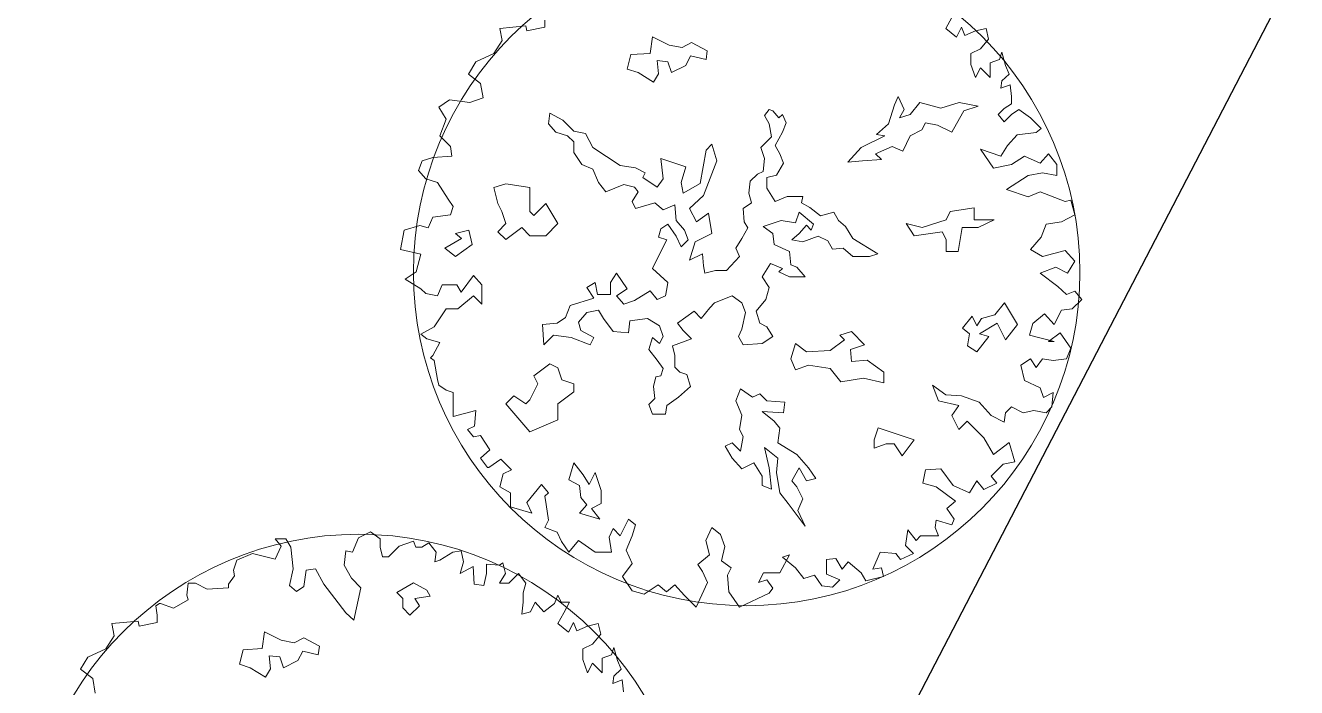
# Model space of a CAD drawing. Header units: millimetres. Extents: x 587797 to 2274247, y 1711 to 439204.
# Drawn here: x 2023387 to 2030895, y 266901 to 270811 of the extents above; entities that cross this region are included whole.
import ezdxf

# ---------------------------------------------------------------- set-up
doc = ezdxf.new("R2010")
doc.units = ezdxf.units.MM
doc.layers.add('finiture', color=7, linetype='Continuous', lineweight=20)

msp = doc.modelspace()

# ---------------------------------------------------------------- linework, layer by layer
msp.add_line((2027956.562, 265496.242), (2036825.332, 282565.22))
at = {"layer": 'finiture'}
for p, q in [((2026455.364, 270799.871), (2026455.364, 270842.755)), ((2028857.928, 270857.05), (2028823.226, 270793.745)), ((2026187.959, 270793.745), (2026343.095, 270808.039)), ((2026202.248, 270722.271), (2026187.959, 270793.745)), ((2026343.095, 270808.039), (2026349.219, 270779.45)), ((2026349.219, 270779.45), (2026455.364, 270799.871)), ((2028823.226, 270793.745), (2028886.505, 270742.692)), ((2028886.505, 270742.692), (2028915.083, 270799.871)), ((2028915.083, 270799.871), (2028935.496, 270750.861)), ((2028935.496, 270750.861), (2028998.775, 270779.45)), ((2028998.775, 270779.45), (2029062.054, 270793.745)), ((2029062.054, 270793.745), (2029076.343, 270730.44)), ((2026153.258, 270644.672), (2026202.248, 270722.271)), ((2027090.477, 270744.459), (2027076.084, 270646.065)), ((2027188.831, 270695.262), (2027090.477, 270744.459)), ((2027265.595, 270680.863), (2027188.831, 270695.262)), ((2027321.968, 270709.661), (2027265.595, 270680.863)), ((2027414.325, 270660.464), (2027321.968, 270709.661)), ((2029076.343, 270730.44), (2029027.352, 270673.261)), ((2026047.112, 270595.661), (2026153.258, 270644.672)), ((2026963.337, 270638.865), (2026941.747, 270553.671)), ((2027076.084, 270646.065), (2026963.337, 270638.865)), ((2027287.185, 270575.269), (2027315.971, 270631.666)), ((2027315.971, 270631.666), (2027407.128, 270610.067)), ((2027407.128, 270610.067), (2027414.325, 270660.464)), ((2029027.352, 270673.261), (2028970.197, 270644.672)), ((2028970.197, 270644.672), (2028970.197, 270581.367)), ((2029139.622, 270609.956), (2029153.91, 270652.84)), ((2029153.91, 270652.84), (2029176.364, 270575.24)), ((2026004.246, 270524.188), (2026047.112, 270595.661)), ((2026941.747, 270553.671), (2027005.317, 270533.272)), ((2027125.261, 270526.072), (2027118.064, 270604.068)), ((2027118.064, 270604.068), (2027181.634, 270596.868)), ((2027181.634, 270596.868), (2027203.224, 270533.272)), ((2027203.224, 270533.272), (2027287.185, 270575.269)), ((2028970.197, 270581.367), (2028998.775, 270503.767)), ((2028998.775, 270503.767), (2029027.352, 270560.946)), ((2029027.352, 270560.946), (2029084.508, 270503.767)), ((2029084.508, 270589.535), (2029139.622, 270609.956)), ((2029084.508, 270503.767), (2029084.508, 270589.535)), ((2029176.364, 270575.24), (2029196.777, 270524.188)), ((2026075.69, 270469.051), (2026004.246, 270524.188)), ((2026089.978, 270383.283), (2026075.69, 270469.051)), ((2027005.317, 270533.272), (2027096.474, 270476.875)), ((2027096.474, 270476.875), (2027125.261, 270526.072)), ((2029153.91, 270483.346), (2029147.787, 270440.462)), ((2029196.777, 270524.188), (2029153.91, 270483.346)), ((2028541.795, 270391.68), (2028520.205, 270342.483)), ((2028576.578, 270314.885), (2028541.795, 270391.68)), ((2029147.787, 270440.462), (2029202.901, 270460.883)), ((2029202.901, 270460.883), (2029211.066, 270391.452)), ((2029211.066, 270391.452), (2029211.066, 270348.568)), ((2025828.697, 270328.147), (2025891.976, 270371.031)), ((2025871.564, 270256.673), (2025828.697, 270328.147)), ((2025891.976, 270371.031), (2026012.411, 270356.736)), ((2026012.411, 270356.736), (2026089.978, 270383.283)), ((2028520.205, 270342.483), (2028485.421, 270229.69)), ((2028668.935, 270356.882), (2028612.561, 270286.087)), ((2028794.876, 270322.085), (2028668.935, 270356.882)), ((2028901.625, 270356.882), (2028794.876, 270322.085)), ((2029014.372, 270335.284), (2028901.625, 270356.882)), ((2028929.212, 270307.685), (2029014.372, 270335.284)), ((2029168.199, 270319.978), (2029133.498, 270285.263)), ((2029211.066, 270348.568), (2029168.199, 270319.978)), ((2025834.821, 270158.653), (2025871.564, 270256.673)), ((2026476.366, 270229.69), (2026483.563, 270293.286)), ((2026483.563, 270293.286), (2026561.526, 270251.289)), ((2026561.526, 270251.289), (2026625.096, 270187.693)), ((2027752.566, 270278.887), (2027780.153, 270314.885)), ((2027780.153, 270229.69), (2027752.566, 270278.887)), ((2027780.153, 270314.885), (2027801.743, 270307.685)), ((2027801.743, 270307.685), (2027836.526, 270265.688)), ((2027836.526, 270265.688), (2027858.116, 270286.087)), ((2027858.116, 270286.087), (2027879.706, 270236.89)), ((2028548.991, 270265.688), (2028576.578, 270314.885)), ((2028612.561, 270286.087), (2028548.991, 270265.688)), ((2028887.232, 270229.69), (2028929.212, 270307.685)), ((2029133.498, 270285.263), (2029168.199, 270242.379)), ((2029168.199, 270242.379), (2029211.066, 270285.263)), ((2029211.066, 270285.263), (2029253.932, 270313.852)), ((2029253.932, 270313.852), (2029323.335, 270264.842)), ((2029323.335, 270264.842), (2029386.614, 270201.537)), ((2026519.546, 270180.493), (2026476.366, 270229.69)), ((2026589.113, 270158.894), (2026519.546, 270180.493)), ((2026625.096, 270187.693), (2026695.863, 270173.294)), ((2026695.863, 270173.294), (2026737.843, 270089.299)), ((2027794.546, 270152.895), (2027780.153, 270229.69)), ((2027858.116, 270180.493), (2027816.136, 270102.498)), ((2027879.706, 270236.89), (2027858.116, 270180.493)), ((2028485.421, 270229.69), (2028414.654, 270166.094)), ((2028414.654, 270166.094), (2028463.831, 270158.894)), ((2028612.561, 270158.894), (2028682.129, 270194.892)), ((2028682.129, 270194.892), (2028703.718, 270236.89)), ((2028703.718, 270236.89), (2028774.485, 270222.491)), ((2028774.485, 270222.491), (2028858.446, 270180.493)), ((2028858.446, 270180.493), (2028887.232, 270229.69)), ((2029358.037, 270179.074), (2029245.767, 270164.779)), ((2029386.614, 270201.537), (2029358.037, 270179.074)), ((2025898.1, 270095.348), (2025834.821, 270158.653)), ((2025906.265, 270038.169), (2025898.1, 270095.348)), ((2026625.096, 270124.097), (2026589.113, 270158.894)), ((2026625.096, 270060.5), (2026625.096, 270124.097)), ((2027407.128, 270074.9), (2027441.912, 270109.697)), ((2027441.912, 270109.697), (2027470.698, 270011.303)), ((2027730.976, 270089.299), (2027794.546, 270152.895)), ((2027816.136, 270102.498), (2027843.723, 270053.301)), ((2028463.831, 270158.894), (2028323.497, 270089.299)), ((2028407.458, 270053.301), (2028507.011, 270096.498)), ((2028507.011, 270096.498), (2028569.382, 270067.7)), ((2028569.382, 270067.7), (2028612.561, 270158.894)), ((2029188.612, 270101.474), (2029147.787, 270038.169)), ((2029245.767, 270164.779), (2029188.612, 270101.474)), ((2025730.717, 270011.622), (2025793.996, 270032.043)), ((2025793.996, 270032.043), (2025906.265, 270038.169)), ((2026674.273, 269989.705), (2026625.096, 270060.5)), ((2026737.843, 270089.299), (2026899.767, 269983.705)), ((2027152.848, 269905.71), (2027139.654, 270025.702)), ((2027139.654, 270025.702), (2027287.185, 269976.505)), ((2027372.345, 269876.911), (2027407.128, 270074.9)), ((2027752.566, 270025.702), (2027730.976, 270089.299)), ((2027745.369, 269947.707), (2027752.566, 270025.702)), ((2027843.723, 270053.301), (2027865.313, 269996.904)), ((2028323.497, 270089.299), (2028245.534, 270004.104)), ((2028330.694, 270011.303), (2028443.441, 270018.503)), ((2028443.441, 270018.503), (2028407.458, 270053.301)), ((2029147.787, 270038.169), (2029027.352, 270081.053)), ((2029027.352, 270081.053), (2029104.92, 269968.738)), ((2029211.066, 269989.159), (2029288.634, 270038.169)), ((2029288.634, 270038.169), (2029380.49, 269997.327)), ((2029380.49, 269997.327), (2029429.481, 270052.464)), ((2029429.481, 270052.464), (2029478.471, 269989.159)), ((2025708.263, 269954.443), (2025730.717, 270011.622)), ((2025751.129, 269905.433), (2025708.263, 269954.443)), ((2026737.843, 269962.106), (2026674.273, 269989.705)), ((2026772.627, 269884.111), (2026737.843, 269962.106)), ((2026899.767, 269983.705), (2026990.924, 269969.306)), ((2026990.924, 269969.306), (2027047.297, 269940.508)), ((2027047.297, 269940.508), (2027034.104, 269912.909)), ((2027287.185, 269976.505), (2027259.598, 269884.111)), ((2027470.698, 270011.303), (2027392.735, 269807.316)), ((2027710.586, 269933.308), (2027745.369, 269947.707)), ((2027865.313, 269996.904), (2027823.333, 269927.308)), ((2028245.534, 270004.104), (2028330.694, 270011.303)), ((2029104.92, 269968.738), (2029211.066, 269989.159)), ((2029394.779, 269940.148), (2029309.046, 269925.854)), ((2029478.471, 269925.854), (2029394.779, 269940.148)), ((2029478.471, 269989.159), (2029478.471, 269925.854)), ((2025820.532, 269882.969), (2025751.129, 269905.433)), ((2025883.811, 269784.949), (2025820.532, 269882.969)), ((2026223.389, 269876.319), (2026152.567, 269853.602)), ((2026366.37, 269853.602), (2026223.389, 269876.319)), ((2026814.607, 269827.714), (2026772.627, 269884.111)), ((2026921.357, 269870.912), (2026814.607, 269827.714)), ((2026983.727, 269856.513), (2026921.357, 269870.912)), ((2027034.104, 269912.909), (2027118.064, 269856.513)), ((2027118.064, 269856.513), (2027152.848, 269905.71)), ((2027259.598, 269884.111), (2027272.791, 269820.515)), ((2027272.791, 269820.515), (2027372.345, 269876.911)), ((2027660.209, 269820.515), (2027667.406, 269891.311)), ((2027667.406, 269891.311), (2027710.586, 269933.308)), ((2027823.333, 269927.308), (2027766.959, 269912.909)), ((2027766.959, 269912.909), (2027766.959, 269849.313)), ((2029309.046, 269925.854), (2029182.488, 269842.128)), ((2026152.567, 269853.602), (2026176.62, 269758.724)), ((2026366.37, 269711.953), (2026366.37, 269853.602)), ((2026970.534, 269771.318), (2027005.317, 269827.714)), ((2027005.317, 269827.714), (2026983.727, 269856.513)), ((2027392.735, 269807.316), (2027308.775, 269729.32)), ((2027674.602, 269764.118), (2027660.209, 269820.515)), ((2027766.959, 269849.313), (2027816.136, 269771.318)), ((2027816.136, 269771.318), (2027886.903, 269800.116)), ((2027886.903, 269800.116), (2027978.06, 269800.116)), ((2027978.06, 269800.116), (2027970.863, 269764.118)), ((2029182.488, 269842.128), (2029309.046, 269799.243)), ((2029309.046, 269799.243), (2029380.49, 269827.833)), ((2029380.49, 269827.833), (2029527.461, 269770.654)), ((2025912.389, 269742.065), (2025883.811, 269784.949)), ((2025898.1, 269693.054), (2025912.389, 269742.065)), ((2026176.62, 269758.724), (2026200.673, 269711.953)), ((2026459.909, 269758.724), (2026389.087, 269687.899)), ((2026530.731, 269641.129), (2026459.909, 269758.724)), ((2026990.924, 269729.32), (2026970.534, 269771.318)), ((2027103.671, 269764.118), (2026990.924, 269729.32)), ((2027152.848, 269722.121), (2027103.671, 269764.118)), ((2027223.615, 269750.919), (2027152.848, 269722.121)), ((2027230.811, 269658.525), (2027223.615, 269750.919)), ((2027308.775, 269729.32), (2027350.755, 269651.325)), ((2027625.426, 269729.32), (2027674.602, 269764.118)), ((2027632.622, 269651.325), (2027625.426, 269729.32)), ((2027970.863, 269764.118), (2028020.04, 269736.52)), ((2028020.04, 269736.52), (2028083.61, 269687.323)), ((2028990.804, 269734.67), (2028849.159, 269711.953)), ((2028990.804, 269663.846), (2028990.804, 269734.67)), ((2029527.461, 269770.654), (2029562.163, 269778.823)), ((2029562.163, 269778.823), (2029584.616, 269693.054)), ((2025765.418, 269615.455), (2025793.996, 269678.76)), ((2025793.996, 269678.76), (2025898.1, 269693.054)), ((2026223.389, 269641.129), (2026176.62, 269593.021)), ((2026200.673, 269711.953), (2026223.389, 269641.129)), ((2026389.087, 269687.899), (2026366.37, 269711.953)), ((2026459.909, 269568.968), (2026530.731, 269641.129)), ((2027279.988, 269602.128), (2027230.811, 269658.525)), ((2027350.755, 269651.325), (2027421.521, 269701.722)), ((2027421.521, 269701.722), (2027441.912, 269581.729)), ((2027654.212, 269616.527), (2027632.622, 269651.325)), ((2027850.92, 269658.525), (2027745.369, 269623.727)), ((2027936.079, 269645.325), (2027850.92, 269658.525)), ((2027956.47, 269707.722), (2027936.079, 269645.325)), ((2028041.63, 269638.126), (2027956.47, 269707.722)), ((2028083.61, 269687.323), (2028161.573, 269707.722)), ((2028161.573, 269707.722), (2028189.16, 269658.525)), ((2028189.16, 269658.525), (2028231.141, 269623.727)), ((2028683.462, 269617.075), (2028588.587, 269641.129)), ((2028588.587, 269641.129), (2028636.692, 269568.968)), ((2028825.106, 269663.846), (2028683.462, 269617.075)), ((2028849.159, 269711.953), (2028825.106, 269663.846)), ((2029109.732, 269663.846), (2028990.804, 269663.846)), ((2029014.857, 269617.075), (2029109.732, 269663.846)), ((2029507.049, 269652.212), (2029415.192, 269637.918)), ((2029584.616, 269693.054), (2029507.049, 269652.212)), ((2025602.117, 269488.845), (2025624.571, 269601.16)), ((2025624.571, 269601.16), (2025716.428, 269629.749)), ((2025716.428, 269629.749), (2025765.418, 269615.455)), ((2025927.024, 269581.729), (2026004.988, 269602.128)), ((2025961.808, 269552.931), (2025927.024, 269581.729)), ((2026004.988, 269602.128), (2026025.378, 269518.133)), ((2026176.62, 269593.021), (2026223.389, 269546.25)), ((2026223.389, 269546.25), (2026318.264, 269617.075)), ((2026318.264, 269617.075), (2026366.37, 269568.968)), ((2026366.37, 269568.968), (2026459.909, 269568.968)), ((2027125.261, 269560.131), (2027139.654, 269609.328)), ((2027139.654, 269609.328), (2027181.634, 269638.126)), ((2027181.634, 269638.126), (2027230.811, 269567.33)), ((2027230.811, 269567.33), (2027259.598, 269503.734)), ((2027301.578, 269545.731), (2027279.988, 269602.128)), ((2027441.912, 269581.729), (2027343.558, 269532.532)), ((2027618.229, 269552.931), (2027654.212, 269616.527)), ((2027745.369, 269623.727), (2027801.743, 269581.729)), ((2027801.743, 269581.729), (2027808.939, 269518.133)), ((2027914.49, 269545.731), (2027956.47, 269581.729)), ((2027956.47, 269581.729), (2027999.65, 269630.926)), ((2028069.217, 269567.33), (2027978.06, 269532.532)), ((2027999.65, 269630.926), (2028027.237, 269602.128)), ((2028027.237, 269602.128), (2028041.63, 269638.126)), ((2028125.59, 269538.532), (2028069.217, 269567.33)), ((2028231.141, 269623.727), (2028274.32, 269552.931)), ((2028636.692, 269568.968), (2028801.053, 269593.021)), ((2028801.053, 269593.021), (2028825.106, 269546.25)), ((2028895.929, 269475.426), (2028919.981, 269617.075)), ((2028919.981, 269617.075), (2029014.857, 269617.075)), ((2029415.192, 269637.918), (2029386.614, 269560.318)), ((2025863.454, 269496.534), (2025961.808, 269552.931)), ((2025927.024, 269447.337), (2025863.454, 269496.534)), ((2026025.378, 269518.133), (2025927.024, 269447.337)), ((2027118.064, 269432.938), (2027174.438, 269545.731)), ((2027174.438, 269545.731), (2027125.261, 269560.131)), ((2027259.598, 269503.734), (2027301.578, 269545.731)), ((2027343.558, 269532.532), (2027308.775, 269425.739)), ((2027583.445, 269496.534), (2027618.229, 269552.931)), ((2027603.836, 269447.337), (2027583.445, 269496.534)), ((2027808.939, 269518.133), (2027900.096, 269476.136)), ((2027978.06, 269532.532), (2027914.49, 269545.731)), ((2028154.377, 269489.335), (2028125.59, 269538.532)), ((2028217.947, 269496.534), (2028154.377, 269489.335)), ((2028274.32, 269447.337), (2028217.947, 269496.534)), ((2028274.32, 269552.931), (2028421.851, 269461.737)), ((2028825.106, 269546.25), (2028825.106, 269475.426)), ((2029386.614, 269560.318), (2029323.335, 269488.845)), ((2025722.552, 269460.255), (2025602.117, 269488.845)), ((2025693.974, 269356.108), (2025722.552, 269460.255)), ((2027090.477, 269376.542), (2027118.064, 269432.938)), ((2027308.775, 269425.739), (2027385.538, 269461.737)), ((2027385.538, 269461.737), (2027392.735, 269390.941)), ((2027527.072, 269363.343), (2027603.836, 269447.337)), ((2027900.096, 269476.136), (2027907.293, 269398.14)), ((2028372.674, 269447.337), (2028274.32, 269447.337)), ((2028421.851, 269461.737), (2028372.674, 269447.337)), ((2028825.106, 269475.426), (2028895.929, 269475.426)), ((2029323.335, 269488.845), (2029394.779, 269445.961)), ((2029394.779, 269445.961), (2029527.461, 269482.718)), ((2029527.461, 269482.718), (2029584.616, 269419.413)), ((2029584.616, 269419.413), (2029541.75, 269347.94)), ((2025630.695, 269313.224), (2025693.974, 269356.108)), ((2026843.393, 269292.547), (2026878.177, 269348.943)), ((2026878.177, 269348.943), (2026941.747, 269256.549)), ((2027181.634, 269292.547), (2027090.477, 269376.542)), ((2027392.735, 269390.941), (2027399.932, 269348.943)), ((2027399.932, 269348.943), (2027463.502, 269363.343)), ((2027463.502, 269363.343), (2027527.072, 269363.343)), ((2027787.349, 269405.34), (2027738.173, 269327.345)), ((2027858.116, 269376.542), (2027787.349, 269405.34)), ((2027836.526, 269356.143), (2027858.116, 269376.542)), ((2027900.096, 269327.345), (2027836.526, 269356.143)), ((2027907.293, 269398.14), (2027943.276, 269383.741)), ((2027943.276, 269383.741), (2027992.453, 269327.345)), ((2029472.347, 269382.656), (2029380.49, 269347.94)), ((2029380.49, 269347.94), (2029484.595, 269270.34)), ((2029541.75, 269347.94), (2029472.347, 269382.656)), ((2025722.552, 269256.046), (2025630.695, 269313.224)), ((2025849.11, 269278.509), (2025820.532, 269215.204)), ((2025934.843, 269278.509), (2025849.11, 269278.509)), ((2025961.379, 269235.625), (2025934.843, 269278.509)), ((2026032.823, 269333.645), (2025961.379, 269235.625)), ((2026081.813, 269278.509), (2026032.823, 269333.645)), ((2026081.813, 269164.151), (2026081.813, 269278.509)), ((2026701.86, 269263.749), (2026752.236, 269292.547)), ((2026752.236, 269292.547), (2026765.43, 269221.751)), ((2026843.393, 269221.751), (2026843.393, 269292.547)), ((2027174.438, 269256.549), (2027181.634, 269292.547)), ((2027738.173, 269327.345), (2027780.153, 269263.749)), ((2027992.453, 269327.345), (2027900.096, 269327.345)), ((2029484.595, 269270.34), (2029535.626, 269221.33)), ((2025751.129, 269227.456), (2025722.552, 269256.046)), ((2025820.532, 269215.204), (2025751.129, 269227.456)), ((2025940.966, 269137.604), (2026032.823, 269215.204)), ((2026032.823, 269215.204), (2026081.813, 269164.151)), ((2026603.506, 269158.155), (2026745.04, 269200.152)), ((2026745.04, 269200.152), (2026701.86, 269263.749)), ((2026765.43, 269221.751), (2026843.393, 269221.751)), ((2026941.747, 269256.549), (2026878.177, 269214.551)), ((2026878.177, 269214.551), (2026921.357, 269165.354)), ((2026983.727, 269186.953), (2027076.084, 269243.35)), ((2027076.084, 269243.35), (2027118.064, 269192.953)), ((2027118.064, 269192.953), (2027167.241, 269214.551)), ((2027167.241, 269214.551), (2027174.438, 269256.549)), ((2027561.855, 269214.551), (2027456.305, 269172.554)), ((2027618.229, 269172.554), (2027561.855, 269214.551)), ((2027759.762, 269192.953), (2027703.389, 269123.357)), ((2027780.153, 269263.749), (2027759.762, 269192.953)), ((2029535.626, 269221.33), (2029584.616, 269241.751)), ((2029627.483, 269192.741), (2029570.328, 269137.604)), ((2029584.616, 269241.751), (2029627.483, 269192.741)), ((2025800.119, 269031.415), (2025871.564, 269137.604)), ((2025871.564, 269137.604), (2025940.966, 269137.604)), ((2026575.919, 269087.359), (2026603.506, 269158.155)), ((2026701.86, 269116.157), (2026652.683, 269059.761)), ((2026772.627, 269130.557), (2026701.86, 269116.157)), ((2026801.413, 269080.16), (2026772.627, 269130.557)), ((2026921.357, 269165.354), (2026983.727, 269186.953)), ((2027336.362, 269123.357), (2027238.008, 269052.561)), ((2027378.342, 269080.16), (2027336.362, 269123.357)), ((2027428.718, 269143.756), (2027378.342, 269080.16)), ((2027456.305, 269172.554), (2027428.718, 269143.756)), ((2027639.819, 269116.157), (2027618.229, 269172.554)), ((2027618.229, 269017.763), (2027639.819, 269116.157)), ((2027703.389, 269123.357), (2027723.779, 269052.561)), ((2029169.1, 269172.554), (2029112.726, 269101.758)), ((2029247.063, 269045.362), (2029169.1, 269172.554)), ((2029507.049, 269129.436), (2029464.182, 269045.71)), ((2029570.328, 269137.604), (2029507.049, 269129.436)), ((2026441.582, 269045.362), (2026526.742, 269052.561)), ((2026448.779, 268925.369), (2026441.582, 269045.362)), ((2026526.742, 269052.561), (2026575.919, 269087.359)), ((2026652.683, 269059.761), (2026667.076, 269010.564)), ((2026857.787, 269003.364), (2026801.413, 269080.16)), ((2026956.14, 269066.96), (2026948.944, 268996.165)), ((2027061.691, 269080.16), (2026956.14, 269066.96)), ((2027132.457, 269038.162), (2027061.691, 269080.16)), ((2027238.008, 269052.561), (2027272.791, 269010.564)), ((2027723.779, 269052.561), (2027766.959, 269030.963)), ((2028978.389, 269094.559), (2028922.016, 269023.763)), ((2029007.176, 269038.162), (2028978.389, 269094.559)), ((2029034.763, 269080.16), (2029007.176, 269038.162)), ((2029021.569, 268988.965), (2029127.119, 269052.561)), ((2029112.726, 269101.758), (2029034.763, 269080.16)), ((2029127.119, 269052.561), (2029176.296, 268954.167)), ((2029176.296, 268954.167), (2029247.063, 269045.362)), ((2029337.624, 269051.836), (2029317.211, 268982.405)), ((2029407.027, 269109.015), (2029337.624, 269051.836)), ((2029464.182, 269045.71), (2029407.027, 269109.015)), ((2025722.552, 268988.531), (2025800.119, 269031.415)), ((2025757.253, 268959.942), (2025722.552, 268988.531)), ((2026505.152, 268981.766), (2026448.779, 268925.369)), ((2026610.703, 268967.366), (2026505.152, 268981.766)), ((2026723.45, 268925.369), (2026610.703, 268967.366)), ((2026667.076, 269010.564), (2026745.04, 268967.366)), ((2026745.04, 268967.366), (2026723.45, 268925.369)), ((2026948.944, 268996.165), (2026857.787, 269003.364)), ((2027068.887, 268897.771), (2027090.477, 268967.366)), ((2027090.477, 268967.366), (2027132.457, 268932.569)), ((2027152.848, 268974.566), (2027132.457, 269038.162)), ((2027132.457, 268932.569), (2027152.848, 268974.566)), ((2027272.791, 269010.564), (2027321.968, 268961.367)), ((2027597.839, 268974.566), (2027618.229, 269017.763)), ((2027625.426, 268925.369), (2027597.839, 268974.566)), ((2027801.743, 268974.566), (2027738.173, 268932.569)), ((2027766.959, 269030.963), (2027801.743, 268974.566)), ((2028196.357, 268981.766), (2028267.124, 269003.364)), ((2028225.144, 268954.167), (2028196.357, 268981.766)), ((2028267.124, 269003.364), (2028343.888, 268925.369)), ((2028922.016, 269023.763), (2028963.996, 268988.965)), ((2028963.996, 268988.965), (2028950.802, 268918.169)), ((2029007.176, 268883.371), (2029077.942, 268974.566)), ((2029077.942, 268974.566), (2029021.569, 268988.965)), ((2029317.211, 268982.405), (2029464.182, 268945.647)), ((2029429.481, 268945.647), (2029498.884, 268996.699)), ((2029498.884, 268996.699), (2029562.163, 268904.805)), ((2025834.821, 268939.521), (2025757.253, 268959.942)), ((2025793.996, 268861.921), (2025834.821, 268939.521)), ((2027118.064, 268834.174), (2027068.887, 268897.771)), ((2027321.968, 268961.367), (2027209.221, 268918.169)), ((2027209.221, 268918.169), (2027223.615, 268861.773)), ((2027738.173, 268932.569), (2027625.426, 268925.369)), ((2027907.293, 268841.374), (2027936.079, 268932.569)), ((2027936.079, 268932.569), (2027999.65, 268883.371)), ((2027999.65, 268883.371), (2028139.984, 268890.571)), ((2028139.984, 268890.571), (2028225.144, 268954.167)), ((2028343.888, 268925.369), (2028259.927, 268897.771)), ((2028259.927, 268897.771), (2028267.124, 268826.975)), ((2028950.802, 268918.169), (2029007.176, 268883.371)), ((2029464.182, 268945.647), (2029429.481, 268945.647)), ((2029562.163, 268904.805), (2029535.626, 268841.5)), ((2025779.707, 268847.626), (2025793.996, 268861.921)), ((2025800.119, 268833.332), (2025779.707, 268847.626)), ((2025820.532, 268721.016), (2025800.119, 268833.332)), ((2027152.848, 268784.977), (2027118.064, 268834.174)), ((2027223.615, 268861.773), (2027223.615, 268792.177)), ((2027936.079, 268777.778), (2027907.293, 268841.374)), ((2028267.124, 268826.975), (2028358.281, 268834.174)), ((2028358.281, 268834.174), (2028456.635, 268763.379)), ((2029323.335, 268841.5), (2029266.18, 268804.742)), ((2029358.037, 268790.447), (2029323.335, 268841.5)), ((2029394.779, 268841.5), (2029358.037, 268790.447)), ((2029458.058, 268833.332), (2029394.779, 268841.5)), ((2029535.626, 268841.5), (2029458.058, 268833.332)), ((2026483.962, 268812.616), (2026389.087, 268741.791)), ((2026389.087, 268741.791), (2026413.14, 268695.02)), ((2026530.731, 268788.562), (2026483.962, 268812.616)), ((2026554.784, 268717.738), (2026530.731, 268788.562)), ((2027110.868, 268735.78), (2027139.654, 268741.78)), ((2027139.654, 268741.78), (2027152.848, 268784.977)), ((2027223.615, 268792.177), (2027252.401, 268763.379)), ((2027252.401, 268763.379), (2027294.381, 268748.98)), ((2027294.381, 268748.98), (2027315.971, 268679.384)), ((2028012.843, 268805.376), (2027936.079, 268777.778)), ((2028139.984, 268784.977), (2028012.843, 268805.376)), ((2028203.554, 268706.982), (2028139.984, 268784.977)), ((2028456.635, 268763.379), (2028456.635, 268699.783)), ((2029266.18, 268804.742), (2029288.634, 268714.89)), ((2025828.697, 268686.301), (2025820.532, 268721.016)), ((2025871.564, 268657.711), (2025828.697, 268686.301)), ((2026413.14, 268695.02), (2026366.37, 268600.142)), ((2026625.606, 268695.02), (2026554.784, 268717.738)), ((2026625.606, 268646.913), (2026625.606, 268695.02)), ((2027096.474, 268679.384), (2027110.868, 268735.78)), ((2027103.671, 268608.588), (2027096.474, 268679.384)), ((2027315.971, 268679.384), (2027245.204, 268615.788)), ((2027611.032, 268664.985), (2027583.445, 268594.189)), ((2027681.799, 268615.788), (2027611.032, 268664.985)), ((2028337.891, 268728.581), (2028203.554, 268706.982)), ((2028456.635, 268699.783), (2028337.891, 268728.581)), ((2028823.226, 268629.122), (2028745.658, 268686.301)), ((2028745.658, 268686.301), (2028780.36, 268594.406)), ((2029288.634, 268714.89), (2029380.49, 268672.006)), ((2029380.49, 268672.006), (2029400.903, 268614.827)), ((2025912.389, 268643.416), (2025871.564, 268657.711)), ((2025912.389, 268571.943), (2025912.389, 268643.416)), ((2026271.495, 268624.196), (2026223.389, 268576.089)), ((2026342.317, 268576.089), (2026271.495, 268624.196)), ((2026366.37, 268600.142), (2026342.317, 268576.089)), ((2026530.731, 268576.089), (2026625.606, 268646.913)), ((2027068.887, 268572.59), (2027103.671, 268608.588)), ((2027245.204, 268615.788), (2027174.438, 268566.591)), ((2027583.445, 268594.189), (2027618.229, 268510.194)), ((2027723.779, 268636.186), (2027681.799, 268615.788)), ((2027766.959, 268594.189), (2027723.779, 268636.186)), ((2027872.509, 268586.989), (2027766.959, 268594.189)), ((2028780.36, 268594.406), (2028900.794, 268565.817)), ((2028915.083, 268622.995), (2028823.226, 268629.122)), ((2029021.229, 268586.238), (2028915.083, 268622.995)), ((2029400.903, 268614.827), (2029458.058, 268643.416)), ((2029458.058, 268643.416), (2029449.893, 268559.69)), ((2025912.389, 268502.512), (2025912.389, 268571.943)), ((2026047.112, 268537.227), (2025912.389, 268502.512)), ((2026038.947, 268445.333), (2026047.112, 268537.227)), ((2026223.389, 268576.089), (2026366.37, 268410.386)), ((2026530.731, 268481.211), (2026530.731, 268576.089)), ((2027090.477, 268516.194), (2027068.887, 268572.59)), ((2027167.241, 268516.194), (2027090.477, 268516.194)), ((2027174.438, 268566.591), (2027167.241, 268516.194)), ((2027808.939, 268474.196), (2027738.173, 268530.593)), ((2027738.173, 268530.593), (2027865.313, 268523.393)), ((2027865.313, 268523.393), (2027872.509, 268586.989)), ((2028900.794, 268565.817), (2028857.928, 268508.638)), ((2029090.631, 268508.638), (2029021.229, 268586.238)), ((2029176.364, 268522.933), (2029168.199, 268467.796)), ((2029211.066, 268559.69), (2029176.364, 268522.933)), ((2029280.469, 268522.933), (2029211.066, 268559.69)), ((2029343.748, 268537.227), (2029280.469, 268522.933)), ((2029415.192, 268522.933), (2029343.748, 268537.227)), ((2029449.893, 268559.69), (2029415.192, 268522.933)), ((2025998.122, 268424.912), (2026038.947, 268445.333)), ((2026366.37, 268410.386), (2026530.731, 268481.211)), ((2027618.229, 268510.194), (2027603.836, 268424.999)), ((2027843.723, 268432.199), (2027808.939, 268474.196)), ((2028857.928, 268508.638), (2028900.794, 268424.912)), ((2028900.794, 268424.912), (2028949.784, 268473.922)), ((2028949.784, 268473.922), (2029047.765, 268375.902)), ((2029168.199, 268467.796), (2029090.631, 268508.638)), ((2026032.823, 268382.028), (2025998.122, 268424.912)), ((2026075.69, 268390.196), (2026032.823, 268382.028)), ((2026130.804, 268304.428), (2026075.69, 268390.196)), ((2027603.836, 268424.999), (2027625.426, 268383.002)), ((2027625.426, 268383.002), (2027611.032, 268297.807)), ((2027830.529, 268347.004), (2027843.723, 268432.199)), ((2028422.889, 268434.44), (2028400.173, 268363.615)), ((2028400.173, 268363.615), (2028400.173, 268315.508)), ((2028564.534, 268387.669), (2028422.889, 268434.44)), ((2028636.692, 268363.615), (2028564.534, 268387.669)), ((2028564.534, 268268.737), (2028636.692, 268363.615)), ((2029047.765, 268375.902), (2029104.92, 268277.881)), ((2026075.69, 268255.418), (2026130.804, 268304.428)), ((2027561.855, 268347.004), (2027519.875, 268326.605)), ((2027519.875, 268326.605), (2027561.855, 268255.809)), ((2027611.032, 268297.807), (2027561.855, 268347.004)), ((2027780.153, 268199.413), (2027752.566, 268319.406)), ((2027752.566, 268319.406), (2027830.529, 268255.809)), ((2027943.276, 268277.408), (2027830.529, 268347.004)), ((2028400.173, 268315.508), (2028470.995, 268339.562)), ((2028470.995, 268339.562), (2028517.764, 268339.562)), ((2028517.764, 268339.562), (2028564.534, 268268.737)), ((2029104.92, 268277.881), (2029196.777, 268347.312)), ((2029196.777, 268347.312), (2029231.478, 268234.997)), ((2026116.515, 268200.281), (2026075.69, 268255.418)), ((2026194.083, 268249.292), (2026124.68, 268200.281)), ((2026257.362, 268185.987), (2026194.083, 268249.292)), ((2026596.31, 268128.617), (2026625.096, 268228.211)), ((2026625.096, 268228.211), (2026681.47, 268157.415)), ((2027561.855, 268255.809), (2027618.229, 268192.213)), ((2027618.229, 268192.213), (2027688.996, 268228.211)), ((2027688.996, 268228.211), (2027738.173, 268150.216)), ((2027830.529, 268255.809), (2027823.333, 268171.814)), ((2028012.843, 268199.413), (2027943.276, 268277.408)), ((2029162.076, 268220.702), (2029090.631, 268149.229)), ((2029231.478, 268234.997), (2029162.076, 268220.702)), ((2026124.68, 268200.281), (2026116.515, 268200.281)), ((2026187.959, 268085.924), (2026208.372, 268163.524)), ((2026208.372, 268163.524), (2026257.362, 268185.987)), ((2026681.47, 268157.415), (2026716.253, 268101.019)), ((2026716.253, 268101.019), (2026752.236, 268171.814)), ((2026752.236, 268171.814), (2026787.02, 268065.021)), ((2027738.173, 268150.216), (2027738.173, 268093.819)), ((2027794.546, 268072.22), (2027780.153, 268199.413)), ((2027823.333, 268171.814), (2027843.723, 268051.822)), ((2027914.49, 268121.418), (2027956.47, 268199.413)), ((2027956.47, 268199.413), (2027999.65, 268121.418)), ((2028056.023, 268135.817), (2028012.843, 268199.413)), ((2028702.792, 268185.987), (2028688.503, 268108.387)), ((2028794.649, 268192.113), (2028702.792, 268185.987)), ((2028866.093, 268094.092), (2028794.649, 268192.113)), ((2029090.631, 268149.229), (2029125.333, 268108.387)), ((2026251.238, 268051.208), (2026187.959, 268085.924)), ((2026434.952, 268100.219), (2026349.219, 267994.03)), ((2026475.777, 268051.208), (2026434.952, 268100.219)), ((2026659.88, 268093.819), (2026596.31, 268128.617)), ((2026667.076, 268023.023), (2026659.88, 268093.819)), ((2026787.02, 268065.021), (2026787.02, 267988.226)), ((2027738.173, 268093.819), (2027794.546, 268072.22)), ((2027943.276, 268086.62), (2027914.49, 268121.418)), ((2027978.06, 268015.824), (2027943.276, 268086.62)), ((2027999.65, 268121.418), (2028056.023, 268135.817)), ((2028688.503, 268108.387), (2028766.071, 268085.924)), ((2028766.071, 268085.924), (2028880.382, 268002.198)), ((2028964.073, 268051.208), (2028866.093, 268094.092)), ((2029006.94, 268122.682), (2028964.073, 268051.208)), ((2029047.765, 268071.629), (2029006.94, 268122.682)), ((2029125.333, 268108.387), (2029047.765, 268071.629)), ((2026251.238, 267967.482), (2026251.238, 268051.208)), ((2026349.219, 267994.03), (2026377.796, 267930.725)), ((2026455.364, 268030.787), (2026475.777, 268051.208)), ((2026463.529, 267981.777), (2026455.364, 268030.787)), ((2026701.86, 267981.026), (2026667.076, 268023.023)), ((2026787.02, 267988.226), (2026730.646, 267959.427)), ((2027843.723, 268051.822), (2027892.9, 267988.226)), ((2027892.9, 267988.226), (2027992.453, 267853.834)), ((2027949.273, 267946.228), (2027978.06, 268015.824)), ((2028880.382, 268002.198), (2028829.35, 267959.314)), ((2026377.796, 267930.725), (2026251.238, 267967.482)), ((2026475.777, 267889.883), (2026463.529, 267981.777)), ((2026659.88, 267931.829), (2026701.86, 267981.026)), ((2026779.823, 267895.831), (2026659.88, 267931.829)), ((2026730.646, 267959.427), (2026779.823, 267895.831)), ((2027992.453, 267853.834), (2027949.273, 267946.228)), ((2028829.35, 267959.314), (2028872.217, 267896.009)), ((2026455.364, 267846.999), (2026475.777, 267889.883)), ((2026526.808, 267818.409), (2026455.364, 267846.999)), ((2026857.492, 267840.872), (2026835.039, 267789.82)), ((2026900.359, 267797.988), (2026857.492, 267840.872)), ((2026949.349, 267896.009), (2026900.359, 267797.988)), ((2026990.174, 267861.293), (2026949.349, 267896.009)), ((2026969.762, 267797.988), (2026990.174, 267861.293)), ((2027441.293, 267846.999), (2027406.592, 267769.399)), ((2027492.324, 267804.115), (2027441.293, 267846.999)), ((2028766.071, 267889.883), (2028759.947, 267846.999)), ((2028759.947, 267846.999), (2028780.36, 267797.988)), ((2028857.928, 267861.293), (2028766.071, 267889.883)), ((2028872.217, 267896.009), (2028857.928, 267861.293)), ((2024896.661, 267736.175), (2024861.959, 267779.06)), ((2024861.959, 267779.06), (2024925.238, 267779.06)), ((2024925.238, 267779.06), (2024953.816, 267730.049)), ((2025319.202, 267701.46), (2025353.903, 267785.186)), ((2025353.903, 267785.186), (2025425.347, 267819.901)), ((2025425.347, 267819.901), (2025482.502, 267779.06)), ((2025482.502, 267779.06), (2025482.502, 267730.049)), ((2025594.772, 267736.175), (2025678.463, 267764.765)), ((2025678.463, 267764.765), (2025692.752, 267730.049)), ((2026553.345, 267763.273), (2026526.808, 267818.409)), ((2026596.211, 267699.968), (2026553.345, 267763.273)), ((2026653.366, 267769.399), (2026596.211, 267699.968)), ((2026751.347, 267699.968), (2026653.366, 267769.399)), ((2026835.039, 267789.82), (2026849.327, 267699.968)), ((2026935.06, 267712.22), (2026969.762, 267797.988)), ((2027406.592, 267769.399), (2027427.004, 267685.673)), ((2027518.861, 267734.683), (2027492.324, 267804.115)), ((2028598.688, 267832.704), (2028584.399, 267740.81)), ((2028647.678, 267769.399), (2028598.688, 267832.704)), ((2028674.214, 267797.988), (2028647.678, 267769.399)), ((2028731.37, 267797.988), (2028674.214, 267797.988)), ((2028780.36, 267797.988), (2028731.37, 267797.988)), ((2024635.379, 267652.45), (2024727.236, 267693.291)), ((2024727.236, 267693.291), (2024861.959, 267658.576)), ((2024861.959, 267658.576), (2024896.661, 267736.175)), ((2024953.816, 267730.049), (2024968.105, 267601.397)), ((2025270.211, 267623.86), (2025278.376, 267707.586)), ((2025278.376, 267707.586), (2025319.202, 267701.46)), ((2025482.502, 267730.049), (2025496.791, 267672.87)), ((2025531.493, 267672.87), (2025594.772, 267736.175)), ((2025692.752, 267730.049), (2025727.454, 267730.049)), ((2025727.454, 267730.049), (2025770.32, 267756.596)), ((2025770.32, 267756.596), (2025813.187, 267701.46)), ((2025813.187, 267701.46), (2025805.022, 267644.281)), ((2025833.599, 267652.45), (2025911.167, 267701.46)), ((2025911.167, 267701.46), (2025960.157, 267707.586)), ((2025960.157, 267707.586), (2025974.446, 267644.281)), ((2026849.327, 267699.968), (2026751.347, 267699.968)), ((2026969.762, 267634.62), (2026935.06, 267712.22)), ((2027498.448, 267648.915), (2027518.861, 267734.683)), ((2028435.387, 267699.968), (2028392.52, 267599.905)), ((2028527.244, 267691.799), (2028435.387, 267699.968)), ((2028555.821, 267657.084), (2028527.244, 267691.799)), ((2028633.389, 267691.799), (2028555.821, 267657.084)), ((2028584.399, 267740.81), (2028633.389, 267691.799)), ((2024614.967, 267595.271), (2024635.379, 267652.45)), ((2025313.078, 267546.26), (2025270.211, 267623.86)), ((2025496.791, 267672.87), (2025531.493, 267672.87)), ((2025805.022, 267644.281), (2025833.599, 267652.45)), ((2025974.446, 267644.281), (2025954.034, 267574.85)), ((2025954.034, 267574.85), (2026031.602, 267615.692)), ((2026031.602, 267615.692), (2026037.725, 267511.545)), ((2026109.169, 267574.85), (2026109.169, 267629.986)), ((2026109.169, 267629.986), (2026186.737, 267623.86)), ((2026186.737, 267623.86), (2026207.15, 267638.155)), ((2026207.15, 267638.155), (2026221.439, 267574.85)), ((2026912.606, 267557.021), (2026969.762, 267634.62)), ((2027427.004, 267685.673), (2027357.601, 267628.494)), ((2027357.601, 267628.494), (2027386.179, 267585.61)), ((2027555.604, 267608.073), (2027498.448, 267648.915)), ((2027900.577, 267685.673), (2027843.421, 267579.484)), ((2027857.71, 267671.378), (2027900.577, 267685.673)), ((2027935.278, 267608.073), (2027857.71, 267671.378)), ((2028174.105, 267663.21), (2028118.991, 267657.084)), ((2028118.991, 267657.084), (2028118.991, 267571.315)), ((2028210.848, 267599.905), (2028174.105, 267663.21)), ((2028245.55, 267642.789), (2028210.848, 267599.905)), ((2028323.117, 267579.484), (2028245.55, 267642.789)), ((2024586.389, 267511.545), (2024621.091, 267560.555)), ((2024621.091, 267560.555), (2024614.967, 267595.271)), ((2024968.105, 267601.397), (2024945.651, 267503.376)), ((2025031.384, 267497.25), (2025045.673, 267595.271)), ((2025045.673, 267595.271), (2025100.787, 267601.397)), ((2025100.787, 267601.397), (2025149.777, 267511.545)), ((2025368.192, 267489.082), (2025313.078, 267546.26)), ((2026094.881, 267503.376), (2026109.169, 267574.85)), ((2026221.439, 267574.85), (2026186.737, 267517.671)), ((2026241.851, 267517.671), (2026299.007, 267574.85)), ((2026299.007, 267574.85), (2026341.873, 267517.671)), ((2026969.762, 267473.295), (2026912.606, 267557.021)), ((2027386.179, 267585.61), (2027414.757, 267522.305)), ((2027533.15, 267565.189), (2027555.604, 267608.073)), ((2027541.315, 267467.168), (2027533.15, 267565.189)), ((2027745.441, 267579.484), (2027716.863, 267522.305)), ((2027843.421, 267579.484), (2027745.441, 267579.484)), ((2027984.268, 267544.768), (2027935.278, 267608.073)), ((2028047.547, 267565.189), (2027984.268, 267544.768)), ((2028090.414, 267501.884), (2028047.547, 267565.189)), ((2028118.991, 267571.315), (2028196.559, 267536.6)), ((2028351.695, 267530.474), (2028323.117, 267579.484)), ((2028455.799, 267557.021), (2028351.695, 267530.474)), ((2028392.52, 267599.905), (2028443.552, 267608.073)), ((2028443.552, 267608.073), (2028455.799, 267557.021)), ((2024339.397, 267446.198), (2024347.562, 267517.671)), ((2024347.562, 267517.671), (2024390.428, 267517.671)), ((2024390.428, 267517.671), (2024459.831, 267482.955)), ((2024459.831, 267482.955), (2024586.389, 267489.082)), ((2024586.389, 267489.082), (2024586.389, 267511.545)), ((2024945.651, 267503.376), (2024988.517, 267468.661)), ((2024988.517, 267468.661), (2025031.384, 267497.25)), ((2025149.777, 267511.545), (2025278.376, 267342.051)), ((2025327.367, 267299.167), (2025368.192, 267489.082)), ((2025679.347, 267518.643), (2025580.993, 267462.246)), ((2025580.993, 267462.246), (2025615.777, 267427.448)), ((2025757.311, 267476.645), (2025679.347, 267518.643)), ((2025777.701, 267440.647), (2025757.311, 267476.645)), ((2026037.725, 267511.545), (2026094.881, 267503.376)), ((2026186.737, 267517.671), (2026241.851, 267517.671)), ((2026341.873, 267517.671), (2026327.584, 267460.492)), ((2027041.206, 267452.874), (2026969.762, 267473.295)), ((2027124.898, 267508.01), (2027041.206, 267452.874)), ((2027173.888, 267467.168), (2027124.898, 267508.01)), ((2027222.878, 267508.01), (2027173.888, 267467.168)), ((2027280.033, 267444.705), (2027222.878, 267508.01)), ((2027414.757, 267522.305), (2027349.436, 267375.274)), ((2027604.594, 267375.274), (2027541.315, 267467.168)), ((2027716.863, 267522.305), (2027765.853, 267536.6)), ((2027765.853, 267536.6), (2027800.555, 267487.589)), ((2027800.555, 267487.589), (2027780.142, 267459)), ((2028153.693, 267493.716), (2028090.414, 267501.884)), ((2028196.559, 267536.6), (2028153.693, 267493.716)), ((2024157.724, 267382.893), (2024178.137, 267397.187)), ((2024178.137, 267397.187), (2024184.261, 267397.187)), ((2024184.261, 267397.187), (2024261.829, 267370.64)), ((2024261.829, 267370.64), (2024347.562, 267419.65)), ((2024347.562, 267419.65), (2024339.397, 267446.198)), ((2025615.777, 267427.448), (2025615.777, 267371.051)), ((2025686.544, 267427.448), (2025777.701, 267440.647)), ((2025714.131, 267384.251), (2025686.544, 267427.448)), ((2026327.584, 267405.356), (2026319.419, 267333.882)), ((2026327.584, 267460.492), (2026327.584, 267405.356)), ((2026370.451, 267348.177), (2026396.987, 267405.356)), ((2026396.987, 267405.356), (2026448.019, 267348.177)), ((2026448.019, 267348.177), (2026511.298, 267397.187)), ((2026511.298, 267397.187), (2026531.71, 267446.198)), ((2026531.71, 267446.198), (2026552.123, 267405.356)), ((2026552.123, 267405.356), (2026601.113, 267405.356)), ((2026601.113, 267405.356), (2026566.412, 267342.051)), ((2027349.436, 267375.274), (2027280.033, 267444.705)), ((2027780.142, 267459), (2027604.594, 267375.274)), ((2024163.848, 267327.756), (2024157.724, 267382.893)), ((2024163.848, 267284.872), (2024163.848, 267327.756)), ((2025278.376, 267342.051), (2025327.367, 267299.167)), ((2025615.777, 267371.051), (2025657.757, 267327.854)), ((2025657.757, 267327.854), (2025714.131, 267384.251)), ((2026319.419, 267333.882), (2026370.451, 267348.177)), ((2026566.412, 267342.051), (2026531.71, 267278.746)), ((2023896.443, 267278.746), (2024051.579, 267293.04)), ((2023910.732, 267207.272), (2023896.443, 267278.746)), ((2024051.579, 267293.04), (2024057.703, 267264.451)), ((2024057.703, 267264.451), (2024163.848, 267284.872)), ((2026531.71, 267278.746), (2026594.989, 267227.693)), ((2026594.989, 267227.693), (2026623.567, 267284.872)), ((2026623.567, 267284.872), (2026643.98, 267235.862)), ((2026643.98, 267235.862), (2026707.259, 267264.451)), ((2026707.259, 267264.451), (2026770.538, 267278.746)), ((2026770.538, 267278.746), (2026784.827, 267215.441)), ((2023861.742, 267129.673), (2023910.732, 267207.272)), ((2024798.961, 267229.46), (2024784.568, 267131.066)), ((2024897.315, 267180.263), (2024798.961, 267229.46)), ((2024974.079, 267165.864), (2024897.315, 267180.263)), ((2025030.452, 267194.662), (2024974.079, 267165.864)), ((2025122.809, 267145.465), (2025030.452, 267194.662)), ((2026784.827, 267215.441), (2026735.836, 267158.262)), ((2023755.596, 267080.662), (2023861.742, 267129.673)), ((2024671.821, 267123.866), (2024650.231, 267038.672)), ((2024784.568, 267131.066), (2024671.821, 267123.866)), ((2024833.745, 267011.073), (2024826.548, 267089.068)), ((2024826.548, 267089.068), (2024890.118, 267081.869)), ((2024995.669, 267060.27), (2025024.455, 267116.667)), ((2025024.455, 267116.667), (2025115.612, 267095.068)), ((2025115.612, 267095.068), (2025122.809, 267145.465)), ((2026735.836, 267158.262), (2026678.681, 267129.673)), ((2026678.681, 267129.673), (2026678.681, 267066.368)), ((2026792.992, 267074.536), (2026848.106, 267094.957)), ((2026848.106, 267094.957), (2026862.395, 267137.841)), ((2026862.395, 267137.841), (2026884.848, 267060.241)), ((2023712.73, 267009.189), (2023755.596, 267080.662)), ((2024650.231, 267038.672), (2024713.801, 267018.273)), ((2024713.801, 267018.273), (2024804.958, 266961.876)), ((2024890.118, 267081.869), (2024911.708, 267018.273)), ((2024911.708, 267018.273), (2024995.669, 267060.27)), ((2026678.681, 267066.368), (2026707.259, 266988.768)), ((2026707.259, 266988.768), (2026735.836, 267045.947)), ((2026735.836, 267045.947), (2026792.992, 266988.768)), ((2026792.992, 266988.768), (2026792.992, 267074.536)), ((2026884.848, 267060.241), (2026905.261, 267009.189)), ((2023784.174, 266954.052), (2023712.73, 267009.189)), ((2023798.463, 266868.284), (2023784.174, 266954.052)), ((2024804.958, 266961.876), (2024833.745, 267011.073)), ((2026862.395, 266968.347), (2026856.271, 266925.463)), ((2026856.271, 266925.463), (2026911.385, 266945.884)), ((2026905.261, 267009.189), (2026862.395, 266968.347)), ((2026911.385, 266945.884), (2026919.55, 266876.453))]:
    msp.add_line(p, q, dxfattribs=at)
for centre in [(2027646.566, 269353.015), (2025355.05, 265838.016)]:
    msp.add_circle(centre, 1968.5, dxfattribs=at)

doc.saveas('drawing.dxf')
